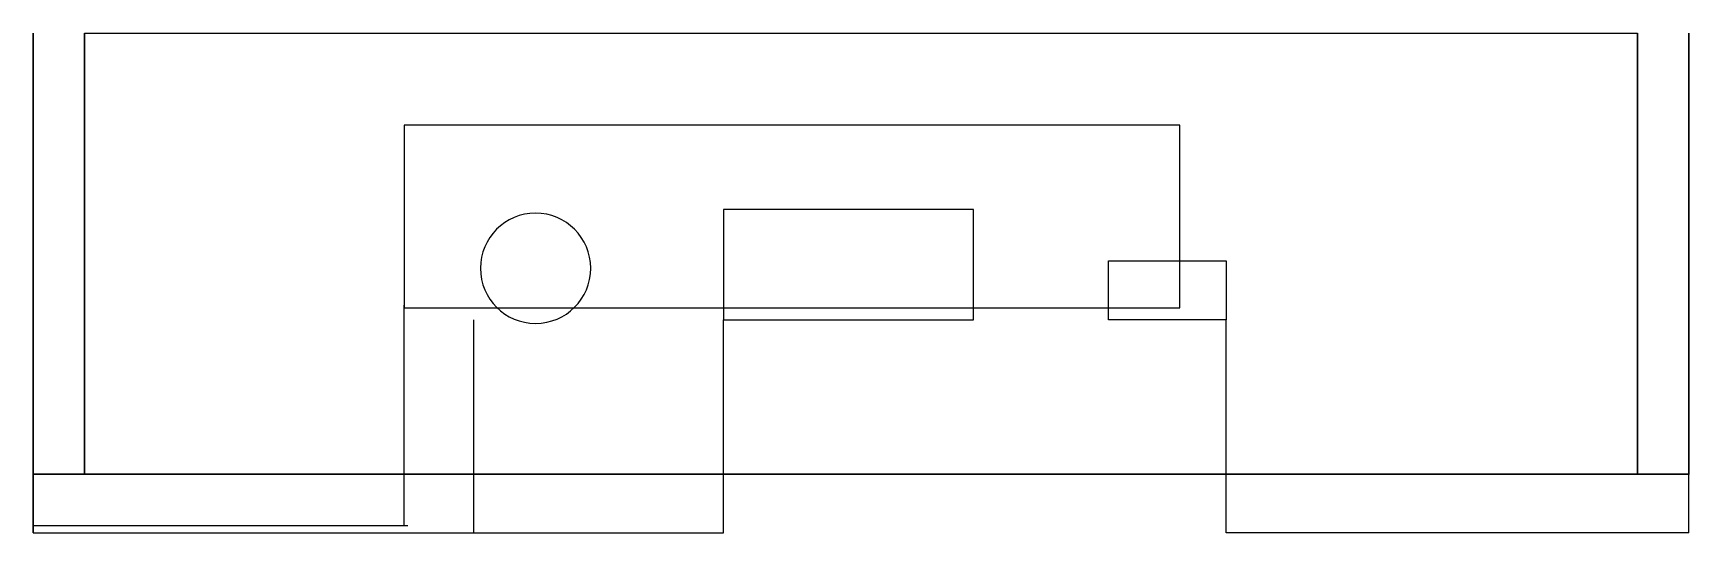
# Model space of a CAD drawing. Header units: centimetres. Extents: x -0.3 to 11, y -0.4 to 3.
import ezdxf

# ---------------------------------------------------------------- set-up
doc = ezdxf.new("R2010")
doc.units = ezdxf.units.CM
doc.header["$MEASUREMENT"] = 0
for name, color, linetype in [('enclosure v107_citizen-scientist-v3', 7, 'Continuous'), ('enclosure v107_RASPBERRY PI 3', 7, 'Continuous'), ('enclosure v107_Sketch11', 7, 'Continuous'), ('enclosure v107_Sketch12', 7, 'Continuous'), ('enclosure v107_Sketch14', 7, 'Continuous'), ('enclosure v107_Sketch16', 7, 'Continuous'), ('enclosure v107_Sketch20', 7, 'Continuous')]:
    doc.layers.add(name, color=color, linetype=linetype)

msp = doc.modelspace()

# ---------------------------------------------------------------- linework, layer by layer
at = {"layer": 'enclosure v107_citizen-scientist-v3'}
for p, q in [((-0.27, 0, -0.08), (-0.27, 0, -16.719)), ((0.78, 0, 0.022), (-0.02, 0, 0.022)), ((-0.02, 0, 0.022), (-0.02, 0, -1.178)), ((-0.02, 0, 0.02), (-0.02, 0, -16.819)), ((-0.02, 0, -16.819), (10.751, 0, -16.819)), ((10.751, 0, 0.02), (-0.02, 0, 0.02)), ((-0.02, 0, 0.022), (0.83, 0, 0.022)), ((-0.02, 0, -9.853), (0.68, 0, -9.853)), ((-0.02, 0, -10.803), (-0.02, 0, -9.853)), ((-0.02, 0, -1.028), (-0.02, 0, 0.022)), ((0.68, 0, -10.803), (-0.02, 0, -10.803)), ((0.63, 0, -1.028), (-0.02, 0, -1.028)), ((-0.019, 0, -9.755), (-0.019, 0, -10.955)), ((0, 0), (0, 0, -16.799)), ((0, 0, -16.799), (10.73, 0, -16.799)), ((10.73, 0), (0, 0)), ((10.65, 0, 0.27), (0.08, 0, 0.27)), ((0.08, 0, -17.069), (10.65, 0, -17.069)), ((0.83, 0, 0.022), (0.83, 0, -0.828)), ((0.88, 0, -10.053), (0.88, 0, -10.603)), ((9.751, 0, -16.819), (9.751, 0, -16.019)), ((10.751, 0, -16.819), (9.751, 0, -16.819)), ((9.85, 0, -10.1), (9.85, 0, -10.6)), ((10.751, 0, 0.02), (9.901, 0, 0.02)), ((9.901, 0, 0.02), (9.901, 0, -0.83)), ((9.951, 0, -15.819), (10.751, 0, -15.819)), ((10.75, 0, -9.9), (10.05, 0, -9.9)), ((10.05, 0, -10.8), (10.75, 0, -10.8)), ((10.101, 0, -1.03), (10.751, 0, -1.03)), ((10.73, 0, -10.951), (10.73, 0, -16.799)), ((10.73, 0, -9.751), (10.73, 0, -9.601)), ((10.73, 0, -10.951), (10.73, 0, -9.751)), ((10.73, 0, -9.601), (10.73, 0)), ((10.75, 0, -10.951), (10.75, 0, -9.751)), ((10.75, 0, -9.751), (10.751, 0, -9.601)), ((10.75, 0, -10.8), (10.75, 0, -9.9)), ((10.75, 0, -10.951), (10.751, 0, -16.819)), ((10.751, 0, -9.601), (10.751, 0, 0.02)), ((10.751, 0, -15.819), (10.751, 0, -16.819)), ((10.751, 0, -1.03), (10.751, 0, 0.02)), ((11, 0, -16.719), (11, 0, -0.08))]:
    msp.add_line(p, q, dxfattribs=at)
at = {"layer": 'enclosure v107_citizen-scientist-v3', "extrusion": (0, 1, 0)}
for centre in [(-0.381, -10.351), (-0.381, -0.381), (-10.237, -16.313), (-10.351, -10.351), (-10.351, -0.381)]:
    msp.add_circle(centre, 0.25, dxfattribs=at)
for centre, radius, start, end in [((-0.08, -16.719), 0.35, 270, 360), ((-0.08, -0.08), 0.35, 360, 90), ((-0.63, -0.828), 0.2, 180, 270), ((-0.68, -10.603), 0.2, 180, 270), ((-0.68, -10.053), 0.2, 90, 180), ((-9.951, -16.019), 0.2, 0, 90), ((-10.05, -10.1), 0.2, 0, 90), ((-10.05, -10.6), 0.2, 270, 0), ((-10.101, -0.83), 0.2, 270, 0), ((-10.65, -16.719), 0.35, 180, 270), ((-10.65, -0.08), 0.35, 90, 180)]:
    msp.add_arc(centre, radius, start, end, dxfattribs=at)
at = {"layer": 'enclosure v107_citizen-scientist-v3'}
for p in [(0, 0), (0.381, 0, -10.351), (0.78, 0, -1.178), (0.781, 0, -10.955), (0.88, 0, -9.853), (9.85, 0, -9.9), (9.932, 0, -1.2), (9.95, 0, -9.751), (9.95, 0, -10.951)]:
    msp.add_point(p, dxfattribs=at)
at = {"layer": 'enclosure v107_RASPBERRY PI 3'}
for p, q in [((1.5, 0, -14.559), (0, 0, -14.559)), ((0, 0, -14.974), (1.92, 0, -14.974)), ((0, 0, -12.759), (0, 0, -13.239)), ((0, 0, -14.559), (0, 0, -14.974)), ((0, 0, -13.239), (1.5, 0, -13.239)), ((0, 0, -13.239), (1.5, 0, -13.239)), ((1.5, 0, -12.759), (0, 0, -12.759)), ((1.5, 0, -14.559), (0, 0, -14.559)), ((0, 0, -12.759), (0, 0, -13.239)), ((1.5, 0, -12.759), (0, 0, -12.759)), ((0, 0, -14.974), (1.92, 0, -14.974)), ((0, 0, -14.559), (0, 0, -14.974)), ((0, 0, -14.559), (0, 0, -14.974)), ((1.5, 0, -12.759), (0, 0, -12.759)), ((0, 0, -14.974), (1.92, 0, -14.974)), ((0, 0, -13.239), (1.5, 0, -13.239)), ((1.5, 0, -14.559), (0, 0, -14.559)), ((0, 0, -14.974), (1.92, 0, -14.974)), ((0, 0, -12.759), (0, 0, -13.239)), ((0, 0, -12.759), (0, 0, -13.239)), ((1.5, 0, -14.559), (0, 0, -14.559)), ((0, 0, -13.239), (1.5, 0, -13.239)), ((1.5, 0, -12.759), (0, 0, -12.759)), ((0, 0, -14.559), (0, 0, -14.974)), ((0.006, 0, -11.439), (1.5, 0, -11.439)), ((0.006, 0, -11.439), (1.5, 0, -11.439)), ((0.006, 0, -11.439), (1.5, 0, -11.439)), ((0.006, 0, -11.439), (1.5, 0, -11.439)), ((1.92, 0, -16.574), (0.01, 0, -16.574)), ((1.92, 0, -16.574), (0.01, 0, -16.574)), ((1.92, 0, -16.574), (0.01, 0, -16.574)), ((1.92, 0, -16.574), (0.01, 0, -16.574)), ((0.3, 0, -16.799), (7.179, 0, -16.799)), ((8.2, 0, -11.199), (0.3, 0, -11.199)), ((0.3, 0, -16.799), (7.179, 0, -16.799)), ((8.2, 0, -11.199), (0.3, 0, -11.199)), ((0.3, 0, -16.799), (7.179, 0, -16.799)), ((8.2, 0, -11.199), (0.3, 0, -11.199)), ((8.2, 0, -11.199), (0.3, 0, -11.199)), ((0.3, 0, -16.799), (7.179, 0, -16.799)), ((1.5, 0, -13.239), (1.5, 0, -14.559)), ((1.5, 0, -11.439), (1.5, 0, -12.759)), ((1.5, 0, -13.239), (1.5, 0, -14.559)), ((1.5, 0, -11.439), (1.5, 0, -12.759)), ((1.5, 0, -11.439), (1.5, 0, -12.759)), ((1.5, 0, -13.239), (1.5, 0, -14.559)), ((1.5, 0, -13.239), (1.5, 0, -14.559)), ((1.5, 0, -11.439), (1.5, 0, -12.759)), ((1.92, 0, -14.974), (1.92, 0, -16.574)), ((1.92, 0, -14.974), (1.92, 0, -16.574)), ((1.92, 0, -14.974), (1.92, 0, -16.574)), ((1.92, 0, -14.974), (1.92, 0, -16.574)), ((3.5, 0, -16.794), (2.8, 0, -16.794)), ((3.5, 0, -16.794), (2.8, 0, -16.794)), ((3.5, 0, -16.794), (2.8, 0, -16.794)), ((3.5, 0, -16.794), (2.8, 0, -16.794)), ((7.179, 0, -16.799), (7.179, 0, -16.349)), ((7.179, 0, -16.349), (7.701, 0, -16.349)), ((7.179, 0, -16.799), (7.179, 0, -16.349)), ((7.179, 0, -16.349), (7.701, 0, -16.349)), ((7.179, 0, -16.799), (7.179, 0, -16.349)), ((7.179, 0, -16.799), (7.179, 0, -16.349)), ((7.179, 0, -16.349), (7.701, 0, -16.349)), ((7.179, 0, -16.349), (7.701, 0, -16.349)), ((7.701, 0, -16.349), (7.701, 0, -16.799)), ((7.701, 0, -16.799), (8.2, 0, -16.799)), ((7.701, 0, -16.349), (7.701, 0, -16.799)), ((7.701, 0, -16.799), (8.2, 0, -16.799)), ((7.701, 0, -16.799), (8.2, 0, -16.799)), ((7.701, 0, -16.349), (7.701, 0, -16.799)), ((7.701, 0, -16.349), (7.701, 0, -16.799)), ((7.701, 0, -16.799), (8.2, 0, -16.799)), ((8.5, 0, -16.499), (8.5, 0, -11.499)), ((8.5, 0, -16.499), (8.5, 0, -11.499)), ((8.5, 0, -16.499), (8.5, 0, -11.499)), ((8.5, 0, -16.499), (8.5, 0, -11.499))]:
    msp.add_line(p, q, dxfattribs=at)
at = {"layer": 'enclosure v107_RASPBERRY PI 3', "extrusion": (0, 1, 0)}
for centre, radius in [((-2.35, -16.449), 0.4), ((-2.35, -16.449), 0.4), ((-2.35, -16.449), 0.4), ((-2.35, -16.449), 0.4), ((-2.35, -16.449), 0.4), ((-2.35, -16.449), 0.4), ((-2.35, -11.549), 0.3), ((-2.35, -11.549), 0.3), ((-2.35, -16.449), 0.25), ((-2.35, -16.449), 0.25), ((-2.35, -16.449), 0.25), ((-2.35, -16.449), 0.25), ((-2.35, -16.449), 0.25), ((-2.35, -16.449), 0.25), ((-2.35, -11.549), 0.14), ((-2.35, -11.549), 0.14), ((-8.15, -11.549), 0.3), ((-8.15, -16.449), 0.3), ((-8.15, -16.449), 0.3), ((-8.15, -11.549), 0.3), ((-8.15, -16.449), 0.14), ((-8.15, -16.449), 0.14), ((-8.15, -11.549), 0.14), ((-8.15, -11.549), 0.14)]:
    msp.add_circle(centre, radius, dxfattribs=at)
at = {"layer": 'enclosure v107_RASPBERRY PI 3', "extrusion": (0, -1, 0)}
for centre, start, end in [((0.3, -11.499), 90, 168.463), ((0.3, -11.499), 90, 168.463), ((0.3, -11.499), 90, 168.463), ((0.3, -11.499), 90, 168.463), ((0.3, -16.499), 194.4775, 270), ((0.3, -16.499), 194.4775, 270), ((0.3, -16.499), 194.4775, 270), ((0.3, -16.499), 194.4775, 270), ((8.2, -11.499), 360, 90), ((8.2, -16.499), 270, 0), ((8.2, -11.499), 360, 90), ((8.2, -16.499), 270, 0), ((8.2, -16.499), 270, 0), ((8.2, -16.499), 270, 0), ((8.2, -11.499), 360, 90), ((8.2, -11.499), 360, 90)]:
    msp.add_arc(centre, 0.3, start, end, dxfattribs=at)
at = {"layer": 'enclosure v107_RASPBERRY PI 3'}
msp.add_point((4.25, 0, -14), dxfattribs=at)
msp.add_point((4.25, 0, -14), dxfattribs=at)
at = {"layer": 'enclosure v107_Sketch11'}
for p, q in [((0.08, 3, 0.27), (0.08, 0, 0.27)), ((10.65, 0, 0.27), (10.65, 3, 0.27)), ((7.535, 2.374, -0.08), (2.255, 2.374, -0.08)), ((2.255, 2.374, -0.08), (2.255, 1.13, -0.08)), ((7.535, 1.13, -0.08), (7.535, 2.374, -0.08)), ((2.255, -0.35, -0.08), (2.255, 1.15, -0.08)), ((2.255, 1.13, -0.08), (7.535, 1.13, -0.08)), ((0.08, 0, 0.27), (10.65, 0, 0.27)), ((-0.27, -0.35, -0.08), (2.28, -0.35, -0.08))]:
    msp.add_line(p, q, dxfattribs=at)
msp.add_point((0, 0, 0.27), dxfattribs=at)
at = {"layer": 'enclosure v107_Sketch12'}
for p, q in [((11, 3, -16.719), (11, 3, -0.08)), ((11, 0, -16.719), (11, 3, -16.719)), ((11, 3, -0.08), (11, 0, -0.08)), ((11, 0.5, -8.905), (11, 1.101, -8.905)), ((11, 1.101, -8.905), (11, 1.101, -8.005)), ((11, 1.101, -8.005), (11, 0.5, -8.005)), ((11, -0.4, -8.005), (11, 0.5, -8.005)), ((11, 0.5, -8.005), (11, 0.5, -8.905)), ((11, 0, -0.08), (11, 0, -16.719)), ((11, -0.4, 0.42), (11, -0.4, -8.005))]:
    msp.add_line(p, q, dxfattribs=at)
msp.add_point((11, 0), dxfattribs=at)
at = {"layer": 'enclosure v107_Sketch14'}
for p, q in [((-0.27, 3, -16.719), (-0.27, 3, -17.069)), ((-0.27, 0, -0.08), (-0.27, 3, -0.08)), ((-0.27, 3, -16.719), (-0.27, 0, -16.719)), ((-0.27, 3, -0.08), (-0.27, 3, -16.719)), ((-0.27, 0, -16.719), (-0.27, 3, -16.719)), ((-0.27, 3, -17.069), (-0.27, 0, -17.069)), ((-0.27, 1.05, -11.369), (-0.27, 2.713, -11.369)), ((-0.27, 2.713, -11.369), (-0.27, 2.713, -12.819)), ((-0.27, 2.713, -12.819), (-0.27, 1.05, -12.819)), ((-0.27, 2.711, -13.169), (-0.27, 2.711, -14.619)), ((-0.27, 2.711, -14.619), (-0.27, 1.05, -14.619)), ((-0.27, 1.05, -13.169), (-0.27, 2.711, -13.169)), ((-0.27, 1.05, -14.919), (-0.27, 2.546, -14.919)), ((-0.27, 2.546, -16.619), (-0.27, 1.05, -16.619)), ((-0.27, 2.546, -14.919), (-0.27, 2.546, -16.619)), ((-0.27, 0.5, -8.905), (-0.27, 1.101, -8.905)), ((-0.27, 1.101, -8.905), (-0.27, 1.101, -8.005)), ((-0.27, 1.101, -8.005), (-0.27, 0.5, -8.005)), ((-0.27, -0.4, -16.619), (-0.27, 1.05, -16.619)), ((-0.27, -0.4, -12.819), (-0.27, 1.05, -12.819)), ((-0.27, 1.05, -16.619), (-0.27, 1.05, -14.919)), ((-0.27, 1.05, -14.619), (-0.27, 1.05, -13.169)), ((-0.27, -0.4, -14.619), (-0.27, 1.05, -14.619)), ((-0.27, 1.05, -12.819), (-0.27, 1.05, -11.369)), ((-0.27, 0.5, -8.005), (-0.27, 0.5, -8.905)), ((-0.27, 0, -16.719), (-0.27, 0, -17.069)), ((-0.27, -0.4, -16.719), (-0.27, 0, -16.719)), ((-0.27, 0, -0.08), (-0.27, 0, -16.719)), ((-0.27, 0, -17.069), (-0.27, -0.4, -17.069)), ((-0.27, 0, -16.719), (-0.27, -0.4, -16.719)), ((-0.27, -0.4, -0.08), (-0.27, 0, -0.08)), ((-0.27, 0, -16.719), (-0.27, 0, -0.08)), ((-0.27, 0, -16.719), (-0.27, 0, -17.069)), ((-0.27, -0.4, -17.069), (-0.27, -0.4, -16.719)), ((-0.27, -0.4, -16.719), (-0.27, -0.4, -0.08)), ((-0.27, -0.4, -17.069), (-0.27, -0.4, -16.619)), ((-0.27, -0.4, -17.069), (-0.27, -0.4, -12.819)), ((-0.27, -0.4, -17.069), (-0.27, -0.4, -14.619))]:
    msp.add_line(p, q, dxfattribs=at)
msp.add_point((-0.27, 0), dxfattribs=at)
at = {"layer": 'enclosure v107_Sketch16'}
for p, q in [((0.08, 3, -17.069), (10.65, 3, -17.069)), ((0.08, 0, -17.069), (0.08, 3, -17.069)), ((10.65, 3, -17.069), (10.65, 0, -17.069)), ((6.13, 1.8, -17.069), (4.43, 1.8, -17.069)), ((4.43, 1.8, -17.069), (4.43, 1.05, -17.069)), ((6.13, 1.05, -17.069), (6.13, 1.8, -17.069)), ((7.05, 1.45, -17.069), (7.85, 1.45, -17.069)), ((7.05, 1.05, -17.069), (7.05, 1.45, -17.069)), ((7.85, 1.45, -17.069), (7.85, 1.05, -17.069)), ((2.73, -0.4, -17.069), (2.73, 1.05, -17.069)), ((4.43, -0.4, -17.069), (4.43, 1.05, -17.069)), ((4.43, 1.05, -17.069), (6.13, 1.05, -17.069)), ((7.85, 1.05, -17.069), (7.05, 1.05, -17.069)), ((7.85, -0.4, -17.069), (7.85, 1.05, -17.069)), ((10.65, 0, -17.069), (0.08, 0, -17.069)), ((-0.27, -0.4, -17.069), (4.43, -0.4, -17.069)), ((-0.27, -0.4, -17.069), (2.73, -0.4, -17.069)), ((11, -0.4, -17.069), (7.85, -0.4, -17.069))]:
    msp.add_line(p, q, dxfattribs=at)
at = {"layer": 'enclosure v107_Sketch16', "extrusion": (-3.36129e-16, 0, -1)}
msp.add_circle((-3.15, 1.4, 17.069), 0.375, dxfattribs=at)
at = {"layer": 'enclosure v107_Sketch16'}
msp.add_point((0, 0, -17.069), dxfattribs=at)
at = {"layer": 'enclosure v107_Sketch20'}
msp.add_point((0, 0), dxfattribs=at)

doc.saveas('drawing.dxf')
